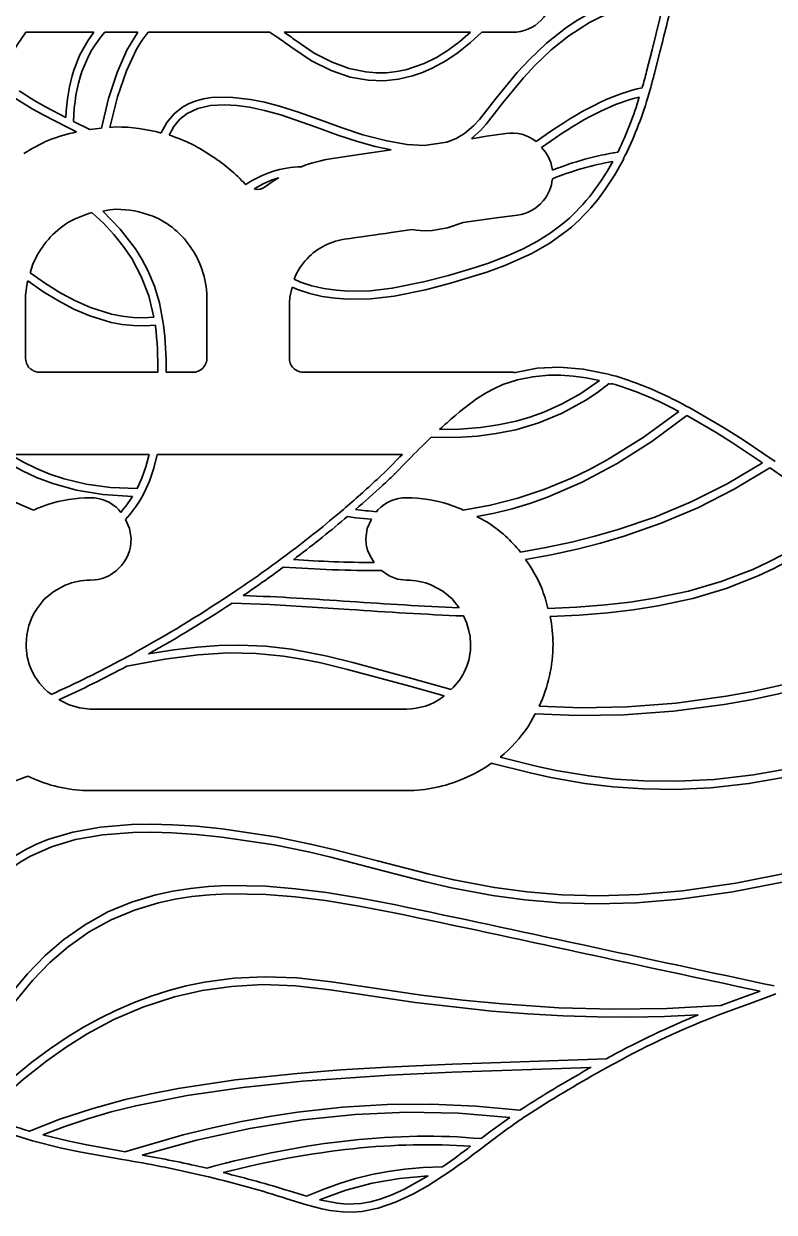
# Model space of a CAD drawing. Extents: x 319 to 941, y 145 to 775.
# Drawn here: x 588.14 to 605.61, y 399.43 to 427.12 of the extents above; entities that cross this region are included whole.
import ezdxf

# ---------------------------------------------------------------- set-up
doc = ezdxf.new("R2010")
doc.units = 0

msp = doc.modelspace()

# ---------------------------------------------------------------- linework, layer by layer
at = {"color": 7, "lineweight": 35, "ltscale": 0.0286}
msp.add_line((603.047, 427.627), (602.769, 426.517), dxfattribs=at)
at = {"color": 7, "lineweight": 35, "ltscale": 0.039615}
msp.add_line((588.186, 426.927), (589.77, 426.927), dxfattribs=at)
at = {"color": 7, "lineweight": 35, "ltscale": 0.019205}
msp.add_line((590.023, 426.927), (590.791, 426.927), dxfattribs=at)
at = {"color": 7, "lineweight": 35, "ltscale": 0.070714}
msp.add_line((591.033, 426.927), (593.862, 426.927), dxfattribs=at)
at = {"color": 7, "lineweight": 35, "ltscale": 0.108583}
msp.add_line((594.197, 426.927), (598.541, 426.927), dxfattribs=at)
at = {"color": 7, "lineweight": 35, "ltscale": 0.017778}
msp.add_line((598.805, 426.927), (599.516, 426.927), dxfattribs=at)
at = {"color": 7, "lineweight": 35, "ltscale": 0.013115}
msp.add_line((602.769, 426.517), (602.641, 426.009), dxfattribs=at)
at = {"color": 7, "lineweight": 35, "ltscale": 0.013095}
msp.add_line((602.824, 425.963), (602.952, 426.471), dxfattribs=at)
at = {"color": 7, "lineweight": 35, "ltscale": 0.000377275}
msp.add_line((602.543, 425.642), (602.539, 425.628), dxfattribs=at)
at = {"color": 7, "lineweight": 35, "ltscale": 0.002518}
msp.add_line((602.696, 425.493), (602.724, 425.59), dxfattribs=at)
at = {"color": 7, "lineweight": 35, "ltscale": 0.005576}
msp.add_line((599.137, 425.391), (599.002, 425.213), dxfattribs=at)
at = {"color": 7, "lineweight": 35, "ltscale": 0.005516}
msp.add_line((599.153, 425.1), (599.286, 425.276), dxfattribs=at)
at = {"color": 7, "lineweight": 35, "ltscale": 0.006618}
msp.add_line((589.127, 424.721), (589.365, 424.604), dxfattribs=at)
at = {"color": 7, "lineweight": 35, "ltscale": 0.010586}
msp.add_line((589.676, 424.661), (589.296, 424.847), dxfattribs=at)
at = {"color": 7, "lineweight": 35, "ltscale": 0.003758}
msp.add_line((590.289, 424.72), (590.139, 424.706), dxfattribs=at)
at = {"color": 7, "lineweight": 35, "ltscale": 0.010497}
msp.add_line((600.413, 424.621), (600.069, 424.381), dxfattribs=at)
at = {"color": 7, "lineweight": 35, "ltscale": 0.013248}
msp.add_line((597.986, 424.361), (597.461, 424.289), dxfattribs=at)
at = {"color": 7, "lineweight": 35, "ltscale": 0.011242}
msp.add_line((599.361, 424.565), (598.915, 424.507), dxfattribs=at)
at = {"color": 7, "lineweight": 35, "ltscale": 0.009837}
msp.add_line((600.197, 424.241), (600.519, 424.467), dxfattribs=at)
at = {"color": 7, "lineweight": 35, "ltscale": 0.013678}
msp.add_line((596.695, 424.184), (596.153, 424.11), dxfattribs=at)
at = {"color": 7, "lineweight": 35, "ltscale": 0.000639416}
msp.add_line((601.985, 424.158), (601.974, 424.135), dxfattribs=at)
at = {"color": 7, "lineweight": 35, "ltscale": 0.00267}
msp.add_line((602.107, 423.98), (602.154, 424.076), dxfattribs=at)
at = {"color": 7, "lineweight": 35, "ltscale": 0.000952505}
msp.add_line((600.452, 423.714), (600.446, 423.751), dxfattribs=at)
at = {"color": 7, "lineweight": 35, "ltscale": 0.000424449}
msp.add_line((593.309, 423.375), (593.293, 423.383), dxfattribs=at)
at = {"color": 7, "lineweight": 35, "ltscale": 0.000611084}
msp.add_line((593.526, 423.266), (593.504, 423.277), dxfattribs=at)
at = {"color": 7, "lineweight": 35, "ltscale": 0.019493}
msp.add_line((598.366, 422.491), (599.138, 422.598), dxfattribs=at)
at = {"color": 7, "lineweight": 35, "ltscale": 0.012274}
msp.add_line((596.695, 422.259), (597.182, 422.327), dxfattribs=at)
at = {"color": 7, "lineweight": 35, "ltscale": 0.002328}
msp.add_line((597.182, 422.327), (597.274, 422.315), dxfattribs=at)
at = {"color": 7, "lineweight": 35, "ltscale": 0.004089}
msp.add_line((594.58, 421.105), (594.431, 421.174), dxfattribs=at)
at = {"color": 7, "lineweight": 35, "ltscale": 0.003546}
msp.add_line((594.385, 420.988), (594.513, 420.928), dxfattribs=at)
at = {"color": 7, "lineweight": 35, "ltscale": 0.033438}
msp.add_line((588.176, 419.351), (588.176, 420.688), dxfattribs=at)
at = {"color": 7, "lineweight": 35, "ltscale": 0.000483704}
msp.add_line((592.402, 420.688), (592.402, 420.669), dxfattribs=at)
at = {"color": 7, "lineweight": 35, "ltscale": 0.000484467}
for p, q in [((592.402, 420.669), (592.402, 420.65)), ((592.402, 420.65), (592.402, 420.63))]:
    msp.add_line(p, q, dxfattribs=at)
at = {"color": 7, "lineweight": 35, "ltscale": 0.031985}
for p, q in [((592.402, 420.63), (592.402, 419.351)), ((594.321, 419.351), (594.321, 420.63))]:
    msp.add_line(p, q, dxfattribs=at)
at = {"color": 7, "lineweight": 35, "ltscale": 0.002355}
msp.add_line((591.39, 420.103), (591.378, 420.196), dxfattribs=at)
at = {"color": 7, "lineweight": 35, "ltscale": 0.000546589}
msp.add_line((591.201, 420.101), (591.203, 420.079), dxfattribs=at)
at = {"color": 7, "lineweight": 35, "ltscale": 0.068346}
msp.add_line((591.259, 419.002), (588.525, 419.002), dxfattribs=at)
at = {"color": 7, "lineweight": 35, "ltscale": 0.000732119}
msp.add_line((591.452, 419.002), (591.453, 419.031), dxfattribs=at)
at = {"color": 7, "lineweight": 35, "ltscale": 0.015498}
msp.add_line((592.072, 419.002), (591.452, 419.002), dxfattribs=at)
at = {"color": 7, "lineweight": 35, "ltscale": 0.011946}
msp.add_line((595.147, 419.002), (594.67, 419.002), dxfattribs=at)
at = {"color": 7, "lineweight": 35, "ltscale": 0.107491}
msp.add_line((599.447, 419.002), (595.147, 419.002), dxfattribs=at)
at = {"color": 7, "lineweight": 35, "ltscale": 0.001241}
msp.add_line((599.497, 419.002), (599.447, 419.002), dxfattribs=at)
at = {"color": 7, "lineweight": 35, "ltscale": 0.000234985}
msp.add_line((599.506, 419.002), (599.497, 419.002), dxfattribs=at)
at = {"color": 7, "lineweight": 35, "ltscale": 0.000683359}
msp.add_line((601.776, 418.95), (601.75, 418.957), dxfattribs=at)
at = {"color": 7, "lineweight": 35, "ltscale": 0.000604044}
msp.add_line((601.793, 418.933), (601.776, 418.95), dxfattribs=at)
at = {"color": 7, "lineweight": 35, "ltscale": 0.000379341}
msp.add_line((601.803, 418.944), (601.793, 418.933), dxfattribs=at)
at = {"color": 7, "lineweight": 35, "ltscale": 0.00142}
msp.add_line((601.858, 418.929), (601.803, 418.944), dxfattribs=at)
at = {"color": 7, "lineweight": 35, "ltscale": 0.002839}
msp.add_line((598.199, 418.004), (598.286, 418.077), dxfattribs=at)
at = {"color": 7, "lineweight": 35, "ltscale": 0.002012}
msp.add_line((603.58, 417.995), (603.65, 417.956), dxfattribs=at)
at = {"color": 7, "lineweight": 35, "ltscale": 0.002629}
msp.add_line((603.742, 418.121), (603.65, 418.171), dxfattribs=at)
at = {"color": 7, "lineweight": 35, "ltscale": 0.001814}
msp.add_line((597.82, 417.669), (597.873, 417.718), dxfattribs=at)
at = {"color": 7, "lineweight": 35, "ltscale": 0.00242}
msp.add_line((597.549, 417.415), (597.619, 417.482), dxfattribs=at)
at = {"color": 7, "lineweight": 35, "ltscale": 0.080881}
msp.add_line((587.819, 417.083), (591.054, 417.083), dxfattribs=at)
at = {"color": 7, "lineweight": 35, "ltscale": 0.097542}
msp.add_line((591.246, 417.083), (595.147, 417.083), dxfattribs=at)
at = {"color": 7, "lineweight": 35, "ltscale": 0.045135}
msp.add_line((595.147, 417.083), (596.953, 417.083), dxfattribs=at)
at = {"color": 7, "lineweight": 35, "ltscale": 0.008948}
msp.add_line((596.897, 417.028), (596.646, 416.772), dxfattribs=at)
at = {"color": 7, "lineweight": 35, "ltscale": 0.009104}
msp.add_line((596.777, 416.637), (597.032, 416.896), dxfattribs=at)
at = {"color": 7, "lineweight": 35, "ltscale": 0.001963}
msp.add_line((596.953, 417.083), (596.897, 417.028), dxfattribs=at)
at = {"color": 7, "lineweight": 35, "ltscale": 0.008937}
msp.add_line((596.624, 416.75), (596.364, 416.505), dxfattribs=at)
at = {"color": 7, "lineweight": 35, "ltscale": 0.000782282}
msp.add_line((596.646, 416.772), (596.624, 416.75), dxfattribs=at)
at = {"color": 7, "lineweight": 35, "ltscale": 0.000745568}
msp.add_line((596.756, 416.616), (596.777, 416.637), dxfattribs=at)
at = {"color": 7, "lineweight": 35, "ltscale": 0.000355498}
msp.add_line((605.514, 416.777), (605.526, 416.769), dxfattribs=at)
at = {"color": 7, "lineweight": 35, "ltscale": 0.002455}
msp.add_line((605.526, 416.769), (605.607, 416.713), dxfattribs=at)
at = {"color": 7, "lineweight": 35, "ltscale": 0.016243}
msp.add_line((605.607, 416.713), (606.138, 416.339), dxfattribs=at)
at = {"color": 7, "lineweight": 35, "ltscale": 0.002921}
msp.add_line((590.884, 416.088), (590.94, 416.191), dxfattribs=at)
at = {"color": 7, "lineweight": 35, "ltscale": 0.003033}
msp.add_line((595.579, 415.805), (595.487, 415.727), dxfattribs=at)
at = {"color": 7, "lineweight": 35, "ltscale": 0.002092}
msp.add_line((595.608, 415.584), (595.672, 415.638), dxfattribs=at)
at = {"color": 7, "lineweight": 35, "ltscale": 0.003415}
msp.add_line((594.249, 414.742), (594.139, 414.66), dxfattribs=at)
at = {"color": 7, "lineweight": 35, "ltscale": 0.004403}
msp.add_line((593.052, 413.892), (592.906, 413.794), dxfattribs=at)
at = {"color": 7, "lineweight": 35, "ltscale": 0.007519}
msp.add_line((590.719, 412.467), (590.455, 412.323), dxfattribs=at)
at = {"color": 7, "lineweight": 35, "ltscale": 0.023727}
msp.add_line((598.089, 411.61), (597.175, 411.864), dxfattribs=at)
at = {"color": 7, "lineweight": 35, "ltscale": 0.020771}
msp.add_line((597.124, 411.683), (597.924, 411.46), dxfattribs=at)
at = {"color": 7, "lineweight": 35, "ltscale": 0.001345}
msp.add_line((597.924, 411.46), (597.884, 411.424), dxfattribs=at)
at = {"color": 7, "lineweight": 35, "ltscale": 0.184151}
for p, q in [((597.051, 411.153), (589.685, 411.153)), ((589.685, 409.253), (597.051, 409.253))]:
    msp.add_line(p, q, dxfattribs=at)
at = {"color": 7, "lineweight": 35, "ltscale": 0.00063476}
msp.add_line((599.03, 409.892), (599.055, 409.885), dxfattribs=at)
at = {"color": 7, "lineweight": 35, "ltscale": 0.003774}
msp.add_line((588.231, 409.591), (588.366, 409.525), dxfattribs=at)
at = {"color": 7, "lineweight": 35, "ltscale": 0.010202}
msp.add_line((604.964, 404.462), (604.58, 404.323), dxfattribs=at)
at = {"color": 7, "lineweight": 35, "ltscale": 0.008598}
msp.add_line((605.287, 404.579), (604.964, 404.462), dxfattribs=at)
at = {"color": 7, "lineweight": 35, "ltscale": 0.012303}
msp.add_line((605.027, 404.284), (605.49, 404.452), dxfattribs=at)
at = {"color": 7, "lineweight": 35, "ltscale": 0.004392}
msp.add_line((605.49, 404.452), (605.654, 404.515), dxfattribs=at)
at = {"color": 7, "lineweight": 35, "ltscale": 0.007882}
msp.add_line((604.349, 404.036), (604.645, 404.146), dxfattribs=at)
at = {"color": 7, "lineweight": 35, "ltscale": 0.00563}
msp.add_line((604.58, 404.323), (604.369, 404.244), dxfattribs=at)
at = {"color": 7, "lineweight": 35, "ltscale": 0.010154}
msp.add_line((604.645, 404.146), (605.027, 404.284), dxfattribs=at)
at = {"color": 7, "lineweight": 35, "ltscale": 0.005282}
msp.add_line((601.699, 403.003), (601.488, 402.996), dxfattribs=at)
at = {"color": 7, "lineweight": 35, "ltscale": 0.002896}
msp.add_line((601.801, 403.058), (601.699, 403.003), dxfattribs=at)
at = {"color": 7, "lineweight": 35, "ltscale": 0.005306}
msp.add_line((601.704, 402.791), (601.891, 402.893), dxfattribs=at)
at = {"color": 7, "lineweight": 35, "ltscale": 0.001337}
msp.add_line((599.838, 401.899), (599.793, 401.869), dxfattribs=at)
at = {"color": 7, "lineweight": 35, "ltscale": 0.003062}
msp.add_line((599.793, 401.869), (599.691, 401.802), dxfattribs=at)
at = {"color": 7, "lineweight": 35, "ltscale": 0.005643}
msp.add_line((599.749, 401.615), (599.937, 401.739), dxfattribs=at)
at = {"color": 7, "lineweight": 35, "ltscale": 0.003932}
msp.add_line((588.19, 401.139), (588.341, 401.094), dxfattribs=at)
at = {"color": 7, "lineweight": 35, "ltscale": 0.000659441}
msp.add_line((588.27, 401.312), (588.245, 401.319), dxfattribs=at)
at = {"color": 7, "lineweight": 35, "ltscale": 0.000489198}
msp.add_line((598.798, 401.152), (598.783, 401.141), dxfattribs=at)
at = {"color": 7, "lineweight": 35, "ltscale": 0.001877}
msp.add_line((590.49, 400.836), (590.416, 400.848), dxfattribs=at)
at = {"color": 7, "lineweight": 35, "ltscale": 0.003479}
msp.add_line((598.801, 400.918), (598.912, 401.002), dxfattribs=at)
at = {"color": 7, "lineweight": 35, "ltscale": 0.005006}
msp.add_line((590.385, 400.663), (590.583, 400.63), dxfattribs=at)
at = {"color": 7, "lineweight": 35, "ltscale": 0.00154}
msp.add_line((597.932, 400.517), (597.881, 400.483), dxfattribs=at)
at = {"color": 7, "lineweight": 35, "ltscale": 0.004736}
msp.add_line((592.263, 400.292), (592.447, 400.249), dxfattribs=at)
at = {"color": 7, "lineweight": 35, "ltscale": 0.002319}
msp.add_line((592.396, 400.454), (592.305, 400.475), dxfattribs=at)
at = {"color": 7, "lineweight": 35, "ltscale": 0.004056}
msp.add_line((597.904, 400.271), (598.039, 400.362), dxfattribs=at)
at = {"color": 7, "lineweight": 35, "ltscale": 0.011912}
msp.add_line((594.264, 399.742), (594.719, 399.602), dxfattribs=at)
at = {"color": 7, "lineweight": 35, "ltscale": 0.010482}
msp.add_line((594.721, 399.798), (594.32, 399.923), dxfattribs=at)
at = {"color": 7, "lineweight": 35}
for points in [[(603.094, 427.82), (602.645, 427.79), (602.22, 427.712), (601.819, 427.591), (601.555, 427.485), (601.302, 427.363), (601.019, 427.201), (600.75, 427.021), (600.307, 426.669), (599.904, 426.284), (599.63, 425.989), (599.137, 425.391)], [(599.286, 425.276), (599.771, 425.864), (600.04, 426.154), (600.417, 426.513), (600.829, 426.842), (601.314, 427.151), (601.573, 427.282), (601.843, 427.395), (602.223, 427.514), (602.623, 427.593), (603.047, 427.627)], [(590.791, 426.927), (590.536, 426.505), (590.31, 425.991), (590.112, 425.385), (589.943, 424.687)], [(590.139, 424.706), (590.318, 425.419), (590.526, 426.026), (590.764, 426.528), (590.895, 426.74), (591.033, 426.927)], [(594.355, 426.584), (594.834, 426.263), (595.294, 426.032), (595.736, 425.883), (596.159, 425.807), (596.518, 425.795), (596.862, 425.831), (597.19, 425.907), (597.425, 425.988), (597.651, 426.087), (597.963, 426.258), (598.254, 426.455), (598.541, 426.684), (598.805, 426.927)], [(598.541, 426.927), (598.29, 426.71), (598.02, 426.509), (597.748, 426.34), (597.461, 426.198), (597.037, 426.054), (596.813, 426.008), (596.581, 425.983), (596.344, 425.981), (596.099, 426.002), (595.716, 426.082), (595.317, 426.227), (594.901, 426.442), (594.469, 426.734)], [(589.116, 424.938), (588.639, 425.187), (588.393, 425.326), (588.027, 425.557)], [(587.921, 425.401), (588.33, 425.145), (588.604, 424.991), (589.127, 424.721)], [(591.842, 425.189), (591.638, 425.028), (591.471, 424.825), (591.338, 424.579)], [(595.012, 424.893), (594.535, 425.066), (594.092, 425.205), (593.744, 425.296), (593.418, 425.362), (592.934, 425.417), (592.511, 425.407), (592.322, 425.377), (592.148, 425.331), (591.987, 425.268), (591.842, 425.189)], [(591.942, 425.03), (592.189, 425.147), (592.482, 425.216), (592.822, 425.235), (593.095, 425.219), (593.394, 425.178), (593.745, 425.104), (594.126, 425.001), (594.943, 424.717)], [(599.002, 425.213), (598.753, 424.895), (598.621, 424.751), (598.4, 424.563), (598.208, 424.448), (597.986, 424.361)], [(591.519, 424.531), (591.634, 424.733), (591.774, 424.899), (591.942, 425.03)], [(597.461, 424.289), (597.062, 424.313), (596.589, 424.394), (596.031, 424.539), (595.551, 424.695), (595.012, 424.893)], [(598.564, 424.447), (598.779, 424.642), (598.908, 424.787), (599.153, 425.1)], [(594.943, 424.717), (595.451, 424.531), (595.909, 424.382), (596.322, 424.267), (596.695, 424.184)], [(600.446, 423.751), (600.413, 423.89), (600.358, 424.016), (600.285, 424.133), (600.197, 424.241)], [(589.732, 422.721), (589.992, 422.474), (590.234, 422.213), (590.453, 421.94), (590.649, 421.65), (590.872, 421.233), (591.046, 420.78), (591.164, 420.288)], [(589.98, 422.757), (590.133, 422.785), (590.289, 422.801)], [(591.378, 420.196), (591.297, 420.617), (591.178, 421.009), (591.024, 421.376), (590.888, 421.635), (590.735, 421.881), (590.383, 422.339), (589.98, 422.757)], [(597.274, 422.315), (597.463, 422.298), (597.648, 422.302), (598.008, 422.367), (598.366, 422.491)], [(600.675, 422.452), (600.396, 422.244), (600.101, 422.059), (599.766, 421.88), (599.419, 421.722), (598.96, 421.546), (598.65, 421.441), (598.027, 421.257)], [(598.078, 421.075), (598.924, 421.334), (599.343, 421.488), (599.952, 421.763), (600.387, 422.012), (600.794, 422.305)], [(588.287, 421.323), (588.316, 421.423), (588.35, 421.522)], [(591.164, 420.288), (590.922, 420.273), (590.682, 420.279), (590.428, 420.307), (590.176, 420.357), (589.692, 420.51), (589.344, 420.664), (589, 420.849), (588.641, 421.073), (588.287, 421.323)], [(588.227, 421.134), (588.582, 420.887), (588.941, 420.665), (589.304, 420.473), (589.671, 420.315), (590.172, 420.163), (590.429, 420.115), (590.69, 420.088), (590.944, 420.083), (591.201, 420.101)], [(594.513, 420.928), (594.799, 420.836), (595.089, 420.769), (595.385, 420.726), (595.683, 420.704), (596.221, 420.714), (596.761, 420.776), (597.496, 420.923), (598.078, 421.075)], [(598.027, 421.257), (597.448, 421.106), (596.717, 420.961), (596.208, 420.903), (595.703, 420.893), (595.41, 420.913), (595.121, 420.955), (594.848, 421.018), (594.58, 421.105)], [(594.321, 420.63), (594.331, 420.753), (594.385, 420.988)], [(601.75, 418.957), (601.168, 419.077), (600.616, 419.122), (600.091, 419.094), (599.589, 418.996)], [(601.543, 418.808), (601.111, 418.509), (600.678, 418.266), (600.246, 418.073), (599.924, 417.957), (599.605, 417.865), (599.183, 417.773), (598.771, 417.714), (598.283, 417.676), (597.82, 417.669)], [(599.294, 418.714), (599.636, 418.826), (599.99, 418.899), (600.357, 418.933), (600.641, 418.933), (600.933, 418.913), (601.234, 418.871), (601.543, 418.808)], [(597.619, 417.482), (598.326, 417.488), (598.702, 417.515), (599.142, 417.572), (599.594, 417.664), (600.131, 417.823), (600.677, 418.049), (601.224, 418.351), (601.498, 418.534), (601.77, 418.74)], [(598.286, 418.077), (598.678, 418.379), (598.909, 418.526), (599.096, 418.627), (599.294, 418.714)], [(601.77, 418.74), (601.779, 418.736), (601.791, 418.729), (601.797, 418.727)], [(603.393, 418.09), (602.559, 417.481), (601.727, 416.964), (601.311, 416.739), (600.895, 416.537), (600.269, 416.276), (599.641, 416.065), (599.009, 415.904), (598.372, 415.791)], [(598.69, 415.638), (599.102, 415.719), (599.512, 415.821), (599.923, 415.945), (600.332, 416.089), (601.145, 416.439), (601.956, 416.873), (602.767, 417.391), (603.58, 417.995)], [(603.65, 417.956), (604.259, 417.601), (604.645, 417.359), (605.345, 416.893)], [(605.634, 416.923), (604.868, 417.439), (604.434, 417.715), (603.742, 418.121)], [(588.359, 415.789), (587.804, 416.027), (587.319, 416.273), (586.74, 416.629), (586.369, 416.89), (585.581, 417.497)], [(587.468, 417.083), (587.766, 416.89), (588.088, 416.71), (588.434, 416.548), (588.809, 416.406), (589.362, 416.253), (589.979, 416.151), (590.666, 416.107)], [(590.778, 416.29), (590.154, 416.318), (589.589, 416.396), (589.078, 416.518), (588.744, 416.629), (588.433, 416.756), (588.114, 416.913), (587.819, 417.083)], [(591.054, 417.083), (590.977, 416.799), (590.886, 416.533), (590.778, 416.29)], [(590.94, 416.191), (591.061, 416.465), (591.162, 416.764), (591.246, 417.083)], [(605.345, 416.893), (604.52, 416.402), (603.682, 415.983), (602.832, 415.628), (601.977, 415.335), (601.437, 415.179), (600.896, 415.044), (600.298, 414.917), (599.703, 414.813)], [(599.822, 414.642), (600.42, 414.75), (601.021, 414.88), (601.569, 415.02), (602.117, 415.181), (602.98, 415.482), (603.837, 415.845), (604.683, 416.275), (605.514, 416.777)], [(590.393, 415.737), (590.374, 415.767), (590.353, 415.795)], [(596.382, 415.795), (596.366, 415.773), (596.351, 415.75)], [(590.635, 415.127), (590.598, 415.361), (590.505, 415.574)], [(595.672, 415.638), (595.859, 415.612), (596.231, 415.575)], [(596.231, 415.575), (596.137, 415.362), (596.101, 415.127)], [(607.107, 415.67), (606.696, 415.331), (606.267, 415.027), (605.819, 414.756), (605.473, 414.573), (605.117, 414.408), (604.381, 414.126), (603.615, 413.904), (602.825, 413.735), (602.259, 413.647), (601.684, 413.579), (601.017, 413.527), (600.343, 413.497)], [(600.397, 413.309), (601.071, 413.34), (601.738, 413.394), (602.331, 413.465), (602.915, 413.559), (603.718, 413.733), (604.495, 413.964), (605.244, 414.256), (605.606, 414.427), (605.958, 414.615), (606.414, 414.896), (606.851, 415.21), (607.27, 415.561)], [(596.101, 415.127), (596.112, 414.985), (596.145, 414.853), (596.208, 414.705), (596.294, 414.568)], [(596.467, 414.38), (596.645, 414.26), (596.838, 414.184), (597.051, 414.158)], [(588.444, 413.498), (588.612, 413.714), (588.832, 413.894), (589.103, 414.041)], [(597.632, 414.041), (597.896, 413.898), (598.111, 413.723), (598.277, 413.515)], [(592.987, 413.623), (593.868, 413.588), (595.717, 413.473)], [(598.376, 413.323), (598.445, 413.169), (598.497, 413.008), (598.531, 412.841), (598.543, 412.665)], [(609.499, 413.375), (609.238, 413.166), (608.953, 412.969), (608.626, 412.77), (608.278, 412.584), (607.55, 412.26), (606.763, 411.981), (606.244, 411.828), (605.71, 411.692), (605.105, 411.561), (604.492, 411.45), (603.328, 411.294), (602.191, 411.206), (601.117, 411.183), (600.141, 411.222)], [(600.045, 411.043), (601.028, 411), (602.113, 411.019), (603.265, 411.104), (604.447, 411.259), (605.068, 411.369), (605.682, 411.5), (606.228, 411.636), (606.762, 411.791), (607.567, 412.071), (608.313, 412.397), (608.671, 412.584), (609.008, 412.784), (609.302, 412.983), (609.573, 413.194)], [(590.537, 412.154), (591.418, 412.316), (592.195, 412.417), (592.896, 412.461), (593.549, 412.449), (594.185, 412.386), (594.613, 412.317), (595.054, 412.228), (595.678, 412.078), (597.124, 411.683)], [(597.175, 411.864), (595.8, 412.239), (595.201, 412.385), (594.368, 412.545), (593.765, 412.617), (593.154, 412.645), (592.677, 412.635), (592.172, 412.598), (591.631, 412.532), (591.042, 412.437)], [(589.685, 411.153), (589.432, 411.179), (589.189, 411.254), (588.956, 411.371)], [(599.055, 409.885), (599.929, 409.664), (600.413, 409.557), (601.206, 409.416), (601.857, 409.337), (602.561, 409.29), (603.321, 409.282), (604.141, 409.321), (605.024, 409.417), (606.097, 409.601), (607.261, 409.877), (608.519, 410.257), (609.878, 410.752)], [(609.89, 410.958), (608.56, 410.467), (607.326, 410.088), (606.184, 409.81), (605.129, 409.621), (604.212, 409.515), (603.364, 409.47), (602.58, 409.477), (601.913, 409.521), (601.294, 409.594), (600.537, 409.723), (600.073, 409.823), (599.232, 410.033)], [(584.763, 405.427), (584.972, 406.201), (585.078, 406.555), (585.252, 407.048), (585.402, 407.39), (585.574, 407.71), (585.723, 407.937), (585.89, 408.153), (586.08, 408.359), (586.293, 408.557), (586.62, 408.807), (587.001, 409.044), (587.443, 409.27), (587.817, 409.433), (588.231, 409.591)], [(593.999, 408.173), (592.758, 408.359), (592.161, 408.42), (591.597, 408.458), (591.106, 408.47), (590.642, 408.463), (589.924, 408.404), (589.276, 408.287), (588.696, 408.112), (588.43, 408.003), (588.18, 407.879), (587.945, 407.74), (587.726, 407.586)], [(587.84, 407.437), (588.051, 407.584), (588.278, 407.718), (588.779, 407.942), (589.343, 408.11), (589.975, 408.221), (590.676, 408.277), (591.12, 408.283), (591.591, 408.27), (592.153, 408.232), (592.749, 408.17), (593.966, 407.987)], [(593.966, 407.987), (594.769, 407.826), (595.289, 407.702), (596.327, 407.432)], [(596.376, 407.613), (595.346, 407.882), (594.816, 408.008), (593.999, 408.173)], [(596.327, 407.432), (597.497, 407.128), (598.101, 406.989), (599.051, 406.808), (599.809, 406.705), (600.615, 406.638), (601.478, 406.614), (602.409, 406.64), (603.415, 406.723), (604.649, 406.894), (606.003, 407.158), (607.49, 407.525), (609.123, 408.004)], [(609.231, 408.233), (607.583, 407.742), (606.083, 407.366), (604.719, 407.095), (603.477, 406.918), (602.466, 406.831), (601.531, 406.802), (600.665, 406.824), (599.857, 406.89), (599.099, 406.992), (598.149, 407.171), (597.544, 407.311), (596.376, 407.613)], [(596.803, 406.587), (595.977, 406.747), (595.186, 406.876), (594.464, 406.967), (593.771, 407.023), (592.869, 407.038), (592.436, 407.016), (592.015, 406.974), (591.609, 406.911), (591.214, 406.826), (590.642, 406.653), (590.094, 406.424), (589.57, 406.136), (589.069, 405.785), (588.636, 405.413), (588.22, 404.986), (587.82, 404.5), (587.435, 403.954), (587.187, 403.556), (586.945, 403.128), (586.48, 402.184)], [(586.632, 402.069), (587.088, 402.998), (587.325, 403.419), (587.568, 403.811), (587.944, 404.349), (588.336, 404.827), (588.744, 405.248), (589.168, 405.614), (589.66, 405.959), (590.174, 406.242), (590.712, 406.467), (591.274, 406.638), (591.658, 406.721), (592.053, 406.783), (592.47, 406.825), (592.899, 406.846), (593.785, 406.832), (594.459, 406.777), (595.161, 406.69), (595.946, 406.562), (596.765, 406.403)], [(595.306, 404.793), (594.506, 404.889), (593.746, 404.915), (593.025, 404.878), (592.343, 404.786), (591.92, 404.699), (591.512, 404.593), (591.102, 404.463), (590.708, 404.316), (590.293, 404.137), (589.898, 403.942), (589.524, 403.736), (589.17, 403.52), (588.731, 403.223), (588.326, 402.921), (587.842, 402.524), (587.553, 402.27), (587.056, 401.808)], [(587.237, 401.72), (587.805, 402.244), (588.131, 402.525), (588.673, 402.956), (589.123, 403.275), (589.612, 403.582), (590.234, 403.915), (590.912, 404.208), (591.648, 404.448), (592.291, 404.595), (592.974, 404.691), (593.698, 404.73), (594.465, 404.704), (595.275, 404.607)], [(604.369, 404.244), (603.113, 404.176), (601.867, 404.159), (600.599, 404.193), (599.282, 404.281), (598.362, 404.371), (597.398, 404.485), (595.306, 404.793)], [(595.275, 404.607), (597.25, 404.316), (599.038, 404.116), (599.879, 404.049), (600.695, 404.003), (601.493, 403.979), (602.279, 403.975), (603.06, 403.991), (603.844, 404.026)], [(601.488, 402.996), (598.118, 402.879), (596.597, 402.808), (595.522, 402.742), (594.501, 402.663), (593.064, 402.511), (591.732, 402.311), (591.102, 402.189), (590.495, 402.051), (589.719, 401.84), (588.978, 401.594), (588.27, 401.312)], [(588.583, 401.229), (589.095, 401.427), (589.625, 401.605), (590.174, 401.765), (590.743, 401.909), (591.943, 402.149), (593.234, 402.337), (594.625, 402.481), (596.647, 402.62), (598.112, 402.69), (601.347, 402.803)], [(599.691, 401.802), (598.664, 401.901), (597.634, 401.947), (596.599, 401.939), (595.559, 401.876), (594.511, 401.76), (593.86, 401.66), (593.206, 401.541), (592.53, 401.396), (591.849, 401.23), (590.49, 400.836)], [(590.894, 400.759), (592.156, 401.108), (593.401, 401.381), (594.632, 401.58), (595.851, 401.705), (597.06, 401.755), (598.262, 401.732), (599.458, 401.635)], [(588.341, 401.094), (589.017, 400.922), (589.475, 400.826), (590.385, 400.663)], [(590.416, 400.848), (589.601, 400.996), (589.19, 401.082), (588.583, 401.229)], [(597.881, 400.483), (597.437, 400.466), (597.009, 400.43), (596.622, 400.377), (596.244, 400.305), (595.865, 400.212), (595.491, 400.099), (595.106, 399.96), (594.721, 399.798)], [(595.022, 399.715), (595.633, 399.938), (596.251, 400.105), (596.889, 400.216), (597.555, 400.276)], [(597.555, 400.276), (596.988, 399.958), (596.708, 399.832), (596.44, 399.734), (596.21, 399.671), (595.986, 399.63)], [(596.011, 399.443), (596.392, 399.522), (596.791, 399.658), (597.213, 399.855), (597.549, 400.045), (597.904, 400.271)], [(595.986, 399.63), (595.657, 399.616), (595.44, 399.634), (595.022, 399.715)], [(594.719, 399.602), (595.076, 399.508), (595.265, 399.47), (595.558, 399.433), (595.783, 399.427), (596.011, 399.443)]]:
    msp.add_lwpolyline(points, dxfattribs=at)
for centre, radius, start, end in [((599.516, 427.877), 0.95, 269.9968, 0.0168), ((436.839, 468.565), 171.364, 345.78047, 346.19117), ((600.319, 418.472), 14.788, 145.1315, 149.796), ((589.663, 420.352), 7.801, 53.023, 57.4377), ((589.949, 420.636), 7.591, 53.4539, 55.9694), ((591.87, 428.713), 11.105, 343.95, 345.9077), ((590.33, 429.121), 12.887, 344.0996, 345.8174), ((594.211, 427.918), 8.824, 334.1847, 344.0515), ((594.269, 427.858), 8.558, 334.3823, 343.4286), ((590.3, 420.29), 4.414, 102.232, 110.9957), ((590.149, 421.105), 3.588, 93.3049, 97.5842), ((590.277, 420.698), 4.022, 74.709, 89.8263), ((590.324, 420.736), 4.01, 113.5962, 123.0667), ((590.374, 420.961), 3.749, 54.7513, 72.2111), ((596.526, 437.251), 12.966, 279.0429, 280.6161), ((599.506, 423.674), 0.903, 51.4799, 99.2311), ((601.32, 387.492), 36.98, 98.0317, 99.3229), ((603.167, 416.874), 7.358, 99.3298, 111.6534), ((590.577, 420.937), 3.656, 41.9984, 57.5682), ((594.662, 421.39), 2.403, 91.3877, 124.293), ((595.786, 420.782), 3.234, 98.1335, 111.4412), ((603.166, 416.687), 7.347, 100.2732, 111.7147), ((594.672, 421.457), 2.163, 106.1063, 122.6837), ((595.897, 420.448), 3.585, 120.5932, 126.625), ((599.529, 423.588), 0.921, 319.9161, 355.3067), ((593.58, 423.551), 0.289, 259.3412, 308.3605), ((599.503, 423.617), 0.96, 277.7454, 319.5786), ((590.327, 420.47), 2.329, 104.8007, 121.6148), ((590.264, 420.367), 2.435, 69.3758, 89.4223), ((602.618, 399.292), 23.564, 97.2808, 98.4936), ((590.297, 420.709), 2.11, 124.3429, 157.3483), ((590.403, 420.84), 1.944, 31.9999, 68.29), ((579.423, 540.15), 119.15, 277.80317, 278.33507), ((590.319, 420.719), 2.082, 359.1625, 33.6052), ((595.848, 420.607), 1.526, 139.4413, 158.1897), ((590.227, 420.677), 2.052, 167.129, 179.6799), ((582.621, 419.108), 8.638, 359.2996, 6.4579), ((582.657, 419.053), 8.796, 359.8604, 6.8554), ((588.516, 419.335), 0.34, 177.3864, 224.2097), ((592.062, 419.335), 0.339, 315.7864, 2.6942), ((594.661, 419.335), 0.34, 177.3936, 224.2151), ((588.51, 419.343), 0.34, 225.8387, 272.528), ((592.077, 419.319), 0.317, 269.2282, 316.1108), ((594.655, 419.343), 0.34, 225.8225, 272.522), ((599.487, 418.244), 0.758, 82.3047, 88.5736), ((599.646, 411.328), 7.916, 65.0637, 73.776), ((601.795, 418.88), 0.153, 270.8725, 289.2136), ((599.702, 411.476), 7.569, 64.9593, 73.5486), ((597.945, 407.684), 11.938, 61.4563, 65.0328), ((598.442, 408.882), 10.454, 61.7317, 64.721), ((611.136, 402.921), 19.871, 130.6205, 131.87), ((614.186, 400.327), 23.849, 134.2335, 135.9935), ((585.851, 427.937), 15.719, 312.6042, 313.9248), ((579.176, 434.98), 25.233, 310.5456, 312.9331), ((579.497, 434.818), 25.086, 310.7185, 312.6476), ((589.684, 412.852), 3.224, 89.9845, 107.8409), ((589.694, 415.164), 0.912, 43.7423, 90.5817), ((588.403, 417.492), 2.653, 318.5864, 328.5193), ((588.461, 417.486), 2.798, 316.8998, 330.0167), ((597.042, 415.163), 0.913, 89.4354, 136.2369), ((597.052, 412.852), 3.224, 72.1587, 90.0157), ((589.914, 412.343), 3.78, 108.8045, 114.2862), ((597.181, 425.457), 9.741, 262.217, 265.1158), ((596.824, 412.355), 3.768, 65.7508, 71.1835), ((577.812, 436.665), 27.401, 306.8602, 310.1695), ((578.21, 436.227), 26.997, 306.8866, 310.1243), ((597.154, 412.51), 3.484, 58.9555, 63.84), ((597.159, 412.761), 3.268, 38.8863, 56.7668), ((589.7, 415.106), 0.934, 314.3871, 1.2557), ((576.432, 438.556), 29.742, 303.973, 306.5373), ((596.445, 445.466), 30.898, 266.2324, 269.7214), ((597.127, 412.698), 3.323, 22.7528, 35.8048), ((589.695, 415.068), 0.911, 269.3741, 316.2773), ((575.447, 439.961), 31.644, 304.2337, 306.3058), ((596.442, 445.74), 31.36, 265.8697, 270.0469), ((589.696, 412.601), 1.557, 90.4298, 112.3888), ((597.039, 412.6), 1.558, 67.6263, 89.5789), ((590.205, 337.994), 75.867, 85.8238, 87.70052), ((597.108, 412.759), 3.317, 12.8479, 21.6574), ((576.032, 439.135), 30.444, 298.8443, 303.6582), ((575.787, 439.652), 31.199, 299.2711, 303.4559), ((601.89, 497.893), 84.456, 265.81686, 267.54775), ((589.632, 412.685), 1.439, 145.627, 180.8235), ((601.691, 494.731), 81.476, 265.79484, 267.66785), ((597.159, 412.654), 3.304, 0.1953, 11.4414), ((589.572, 412.634), 1.38, 178.7285, 203.5623), ((597.162, 412.634), 1.38, 336.4492, 1.2705), ((597.054, 412.668), 3.408, 334.8896, 359.9383), ((578.994, 433.475), 24.057, 293.9821, 298.4504), ((578.519, 434.413), 25.296, 294.3673, 298.365), ((589.672, 412.688), 1.493, 203.9136, 232.9493), ((597.074, 412.698), 1.487, 313.0132, 335.5504), ((597.046, 412.578), 1.425, 270.201, 306.01), ((596.708, 412.677), 3.715, 328.6694, 333.9071), ((597.161, 412.57), 3.275, 309.2326, 326.1507), ((597.056, 412.662), 3.401, 292.7003, 305.471), ((589.686, 412.589), 3.336, 246.7005, 269.9731), ((597.049, 412.589), 3.336, 270.0264, 293.2997), ((490.99, -99.253), 516.601, 77.69544, 78.18507), ((493.29, -88.676), 505.965, 77.69466, 78.19477), ((840.002, 1507.201), 1127.14, 257.76426, 257.997825), ((846.047, 1535.709), 1156.469, 257.770926, 257.983987), ((611.805, 384.57), 21.021, 112.2522, 118.4181), ((611.743, 384.944), 20.475, 111.1687, 118.7623), ((617.875, 373.519), 33.627, 119.4407, 122.4393), ((617.446, 374.379), 32.482, 118.9885, 122.6174), ((590.07, 407.465), 6.599, 242.5147, 253.4518), ((590.141, 407.556), 6.518, 243.5453, 253.0905), ((614.316, 380.625), 25.733, 125.2679, 127.0875), ((611.124, 385.239), 19.939, 124.786, 127.765), ((587.216, 415.833), 18.693, 304.9817, 307.2969), ((586.327, 417.209), 20.518, 304.8068, 307.4424), ((586.019, 373.664), 27.349, 76.8039, 80.3955), ((586.23, 373.832), 27.327, 77.1542, 80.1735), ((586.118, 374.018), 26.983, 72.4292, 76.4347), ((586.288, 373.982), 27.156, 72.7951, 76.1643)]:
    msp.add_arc(centre, radius, start, end, dxfattribs=at)
for centre, major_axis, ratio, start_param, end_param in [((617.925, 404.177), (28.124, -22.789), 0.274805, 3.146628, 3.344734), ((619.069, 404.392), (29.162, -22.394), 0.268225, 3.123105, 3.336487), ((592.422, 405.711), (-11.341, -19.773), 0.242595, 3.348016, 3.606036), ((591.956, 404.245), (-11.817, -21.057), 0.235098, 3.352871, 3.583724), ((594.713, 436.846), (4.884, -14.987), 0.451594, 0.170781, 0.402045), ((594.131, 435.677), (5.689, -13.951), 0.499418, 0.149586, 0.40569), ((973.775, -125.356), (378.806, -547.209), 0.046313, 3.120127, 3.153737), ((578.067, 367.481), (-26.056, -31.6), 0.451308, 3.439787, 3.708204), ((576.492, 365.461), (-27.457, -33.491), 0.433078, 3.436755, 3.674148)]:
    msp.add_ellipse(centre, major_axis=major_axis, ratio=ratio, start_param=start_param, end_param=end_param, dxfattribs=at)

doc.saveas('drawing.dxf')
